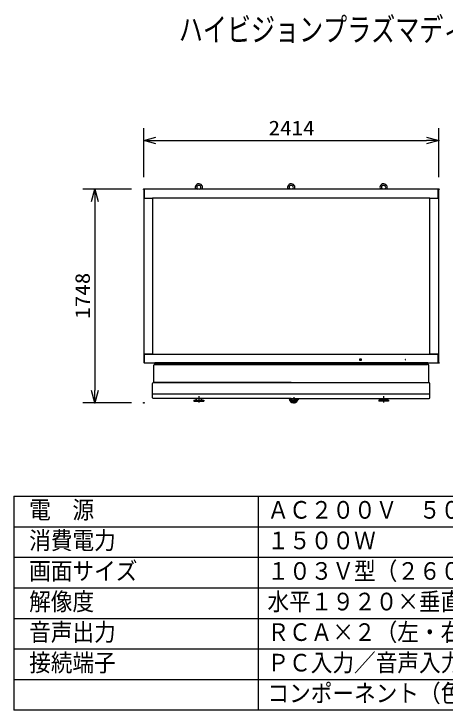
# Model space of a CAD drawing. Units: millimetres, scale not verified. Extents: x -63 to 63, y -57 to 57.
# Drawn here: x -62.5 to 8.1, y -56.5 to 57.4 of the extents above; entities that cross this region are included whole.
import ezdxf
from ezdxf.enums import TextEntityAlignment as Align

# ---------------------------------------------------------------- set-up
doc = ezdxf.new("R2010")
doc.units = ezdxf.units.MM
doc.header["$LTSCALE"] = 0.190236
doc.header["$PDMODE"] = 32
doc.header["$PDSIZE"] = 0.0951
doc.linetypes.add('LONG_CHAIN', pattern=[21, 18, -1, 1, -1])
for name, color, linetype in [('0-0_MOJI1', 2, 'Continuous'), ('0-2_GAIKEI', 1, 'Continuous'), ('0-3_LY_1', 7, 'Continuous'), ('0-4_WAKU', 7, 'Continuous')]:
    doc.layers.add(name, color=color, linetype=linetype)
doc.styles.add('ＭＳ ゴシック', font='')
doc.styles.get('ＭＳ ゴシック').set_extended_font_data('MS Gothic')

# ---------------------------------------------------------------- blocks, each defined once
blk = doc.blocks.new('_OPEN30')
at = {"layer": '0-3_LY_1'}
blk.add_line((0, 0), (-1, 0), dxfattribs=at)
blk.add_lwpolyline([(-1, 0.26795), (0, 0), (-1, -0.26795)], dxfattribs=at)

msp = doc.modelspace()

# ---------------------------------------------------------------- linework, layer by layer
at = {"layer": '0-2_GAIKEI', "color": 3}
for p, q in [((-43.2388, 28.7008), (-51.2388, 28.7008)), ((-49.2388, 26.7008), (-49.2388, -4.2392)), ((-43.2388, -6.2392), (-51.2388, -6.2392))]:
    msp.add_line(p, q, dxfattribs=at)
at = {"layer": '0-2_GAIKEI', "color": 7}
for p, q in [((-41.2434, 28.6708), (-41.2434, 0.3108)), ((-41.2134, 28.7008), (-41.1634, 28.7008)), ((-41.1634, 28.6708), (-41.1634, 28.7008)), ((6.9566, 28.7008), (-41.1634, 28.7008)), ((-41.1634, 28.7008), (-41.1634, 28.6708)), ((-41.1634, 27.2748), (-41.1634, 28.6708)), ((-41.1634, 28.6708), (-41.1634, 27.2748)), ((6.9566, 28.6708), (6.9566, 28.7008)), ((6.9566, 27.2748), (6.9566, 28.6708)), ((6.9566, 27.2748), (6.9566, 28.6708)), ((7.0366, 0.3108), (7.0366, 28.6708)), ((-41.1608, 27.2648), (-41.1604, 27.2643)), ((-41.1434, 27.2548), (-39.8074, 27.2548)), ((-39.8074, 27.2548), (-39.7974, 27.2548)), ((5.5906, 27.2548), (-39.7974, 27.2548)), ((-39.7974, 27.2548), (-39.7974, 1.7268)), ((5.5906, 27.2548), (5.6006, 27.2548)), ((5.5906, 1.7268), (5.5906, 27.2548)), ((5.6006, 27.2548), (6.9366, 27.2548)), ((-41.1634, 1.7168), (-41.1634, 1.7068)), ((-41.1634, 1.7068), (-41.1634, 0.3108)), ((-41.1634, 1.7068), (-41.1634, 0.3108)), ((-41.1634, 1.7068), (-41.1634, 0.2808)), ((-39.8074, 1.7268), (-41.1434, 1.7268)), ((-41.1434, 1.7268), (6.9366, 1.7268)), ((-39.7974, 1.7268), (-39.8074, 1.7268)), ((5.6006, 1.7268), (5.5906, 1.7268)), ((6.9366, 1.7268), (5.6006, 1.7268)), ((6.9566, 1.7168), (6.9566, 1.7068)), ((6.9566, 1.7068), (6.9566, 0.3108)), ((6.9566, 0.2808), (6.9566, 1.7068)), ((-41.1634, 0.3108), (-41.1634, 0.2808)), ((-41.1634, 0.2808), (6.9566, 0.2808)), ((-39.4454, 0.0828), (-39.4454, 0.2808)), ((5.2346, 0.2808), (-39.4454, 0.2808)), ((-39.4454, 0.0628), (5.2346, 0.0628)), ((5.2346, 0.0828), (5.2346, 0.2808)), ((6.9566, 0.3108), (6.9566, 0.2808)), ((6.9566, 0.2808), (6.9566, 0.3108)), ((7.0066, 0.2808), (6.9566, 0.2808)), ((-39.6054, -2.9372), (-39.6054, -0.0972)), ((-39.8054, -5.4172), (-39.8054, -3.0972)), ((-17.1054, -2.9372), (-39.6454, -2.9372)), ((-17.1054, -2.9372), (5.4346, -2.9372)), ((5.5946, -5.4172), (5.5946, -3.0972)), ((-17.1054, -5.5172), (-39.7054, -5.5172)), ((-17.1054, -5.5172), (5.4946, -5.5172))]:
    msp.add_line(p, q, dxfattribs=at)
at = {"layer": '0-2_GAIKEI'}
for p, q in [((-39.3854, 0.0228), (5.1746, 0.0228)), ((-5.9354, 0.9038), (-5.9354, 0.7298)), ((-5.5974, 0.9138), (-5.9254, 0.9138)), ((-5.9254, 0.7198), (-5.5974, 0.7198)), ((-5.5874, 0.7298), (-5.5874, 0.9038)), ((1.5526, 0.8368), (1.5526, 0.7968)), ((1.5986, 0.8428), (1.5586, 0.8428)), ((1.5586, 0.7908), (1.5986, 0.7908)), ((1.6046, 0.7968), (1.6046, 0.8368)), ((-39.8054, -4.7572), (5.5946, -4.7572)), ((-32.611, -5.5172), (-32.7843, -5.8032)), ((-31.6666, -5.8032), (-31.8399, -5.5172)), ((-15.9251, -5.6231), (-15.9052, -5.6266)), ((-2.5442, -5.8032), (-2.3709, -5.5172)), ((-1.5998, -5.5172), (-1.4265, -5.8032)), ((-33.0254, -5.8032), (-33.0254, -5.9632)), ((-33.0254, -5.8032), (-31.4254, -5.8032)), ((-33.0254, -5.9632), (-31.4254, -5.9632)), ((-31.4254, -5.8032), (-31.4254, -5.9632)), ((-2.7854, -5.8032), (-2.7854, -5.9632)), ((-1.1854, -5.8032), (-2.7854, -5.8032)), ((-1.1854, -5.9632), (-2.7854, -5.9632)), ((-1.1854, -5.8032), (-1.1854, -5.9632))]:
    msp.add_line(p, q, dxfattribs=at)
at = {"layer": '0-2_GAIKEI', "linetype": 'LONG_CHAIN'}
for p, q in [((-5.5974, 0.8168), (-5.9254, 0.8168)), ((-5.7614, 0.7298), (-5.7614, 0.9038)), ((-32.2254, -5.1256), (-32.2254, -6.1772)), ((-16.7054, -5.3046), (-16.7054, -6.3366)), ((-1.9854, -5.1256), (-1.9854, -6.1772))]:
    msp.add_line(p, q, dxfattribs=at)
at = {"layer": '0-2_GAIKEI', "color": 7}
for points in [[(6.9566, 28.6708), (6.9566, 28.7008), (7.0066, 28.7008)], [(6.9518, 27.2618), (6.9519, 27.2619), (6.9519, 27.2619), (6.952, 27.262), (6.952, 27.262), (6.9521, 27.2621), (6.9521, 27.2622), (6.9522, 27.2622), (6.9522, 27.2623), (6.9523, 27.2623), (6.9523, 27.2624), (6.9523, 27.2624), (6.9524, 27.2625), (6.9524, 27.2626), (6.9525, 27.2626), (6.9525, 27.2627), (6.9526, 27.2627), (6.9526, 27.2628), (6.9527, 27.2628), (6.9527, 27.2629), (6.9527, 27.263), (6.9528, 27.263), (6.9528, 27.2631), (6.9529, 27.2631), (6.9529, 27.2632), (6.953, 27.2633), (6.953, 27.2633), (6.953, 27.2634), (6.9531, 27.2634), (6.9531, 27.2635), (6.9532, 27.2636), (6.9532, 27.2636), (6.9533, 27.2637), (6.9533, 27.2638), (6.9533, 27.2638), (6.9534, 27.2639), (6.9534, 27.2639), (6.9535, 27.264), (6.9535, 27.2641), (6.9535, 27.2641)], [(6.9535, 27.2641), (6.9536, 27.2642), (6.9536, 27.2642), (6.9536, 27.2643), (6.9537, 27.2644), (6.9537, 27.2644), (6.9538, 27.2645), (6.9538, 27.2646), (6.9538, 27.2646), (6.9539, 27.2647), (6.9539, 27.2647), (6.954, 27.2648)], [(-41.1634, 0.3108), (-41.1634, 0.2808), (-41.2134, 0.2808)], [(-39.6054, -2.9372), (5.3946, -2.9372), (5.3946, -0.0972)]]:
    msp.add_lwpolyline(points, dxfattribs=at)
for centre, radius, start, end in [((-41.2134, 28.6708), 0.03, 90, 180), ((7.0066, 28.6708), 0.03, 0, 90), ((-41.1434, 27.2748), 0.02, 180, 210), ((-41.1434, 27.2748), 0.02, 180, 210), ((-41.1434, 27.2748), 0.02, 210, 211.78669), ((-41.1434, 27.2748), 0.02, 211.78669, 270), ((6.9366, 27.2748), 0.02, 270, 319.50972), ((6.9366, 27.2748), 0.02, 319.50972, 330), ((6.9366, 27.2748), 0.02, 330, 0), ((6.9366, 27.2748), 0.02, 330, 0), ((-41.1434, 1.7068), 0.02, 90, 180), ((-41.1434, 1.7068), 0.02, 150, 180), ((-41.1434, 1.7068), 0.02, 90, 150), ((6.9366, 1.7068), 0.02, 30, 90), ((6.9366, 1.7068), 0.02, 0, 90), ((6.9366, 1.7068), 0.02, 0, 30), ((-41.2134, 0.3108), 0.03, 180, 270), ((-39.4454, -0.0972), 0.16, 90, 180), ((5.2346, -0.0972), 0.16, 0, 90), ((7.0066, 0.3108), 0.03, 270, 0), ((-39.6454, -3.0972), 0.16, 90, 180), ((5.4346, -3.0972), 0.16, 0, 90), ((-39.7054, -5.4172), 0.1, 180, 270), ((5.4946, -5.4172), 0.1, 270, 0)]:
    msp.add_arc(centre, radius, start, end, dxfattribs=at)
at = {"layer": '0-2_GAIKEI'}
for centre, radius, start, end in [((-32.2257, 28.9988), 0.6, 0, 209.77971), ((-32.2257, 28.9988), 0.35, 301.63261, 180), ((-32.2257, 28.9988), 0.35, 180, 238.36739), ((-32.2257, 28.9988), 0.6, 330.22029, 0), ((-17.1057, 28.9988), 0.6, 0, 209.77971), ((-17.1057, 28.9988), 0.35, 301.63261, 180), ((-17.1057, 28.9988), 0.35, 180, 238.36739), ((-17.1057, 28.9988), 0.6, 330.22029, 0), ((-1.9856, 28.9988), 0.6, 0, 209.77971), ((-1.9856, 28.9988), 0.35, 301.63261, 180), ((-1.9856, 28.9988), 0.35, 180, 238.36739), ((-1.9856, 28.9988), 0.6, 330.22029, 0), ((-39.3854, 0.0828), 0.06, 180, 270), ((-5.9254, 0.9038), 0.01, 90, 180), ((-5.9254, 0.7298), 0.01, 180, 270), ((-5.5974, 0.9038), 0.01, 0, 90), ((-5.5974, 0.7298), 0.01, 270, 0), ((1.5586, 0.8368), 0.006, 90, 180), ((1.5586, 0.7968), 0.006, 180, 270), ((1.5986, 0.8368), 0.006, 0, 90), ((1.5986, 0.7968), 0.006, 270, 0), ((5.1746, 0.0828), 0.06, 270, 0), ((-16.7054, -5.4912), 0.75, 181.98665, 358.01335), ((-16.7054, -5.4912), 0.6, 182.48359, 357.51641), ((-16.7054, -5.4912), 0.56, 182.66112, 357.33888), ((-16.7054, -5.4912), 0.46, 183.24018, 356.75982), ((-16.7054, -5.4912), 0.354, 184.21196, 355.78804), ((-14.9548, -5.4083), 1, 186.25419, 191.9463), ((-15.9233, -5.6132), 0.01, 191.9463, 260), ((-15.9, -5.597), 0.03, 260, 3.25341), ((-14.2727, -5.5045), 1.6, 180.45549, 183.25341)]:
    msp.add_arc(centre, radius, start, end, dxfattribs=at)
at = {"layer": '0-3_LY_1', "color": 3}
for p, q in [((-41.2434, 30.6949), (-41.2434, 38.6949)), ((7.0366, 30.6949), (7.0366, 38.6949)), ((-39.2434, 36.6949), (5.0366, 36.6949))]:
    msp.add_line(p, q, dxfattribs=at)
at = {"layer": '0-3_LY_1', "color": 2}
msp.add_ellipse((-39.3719, 12.3378), major_axis=(0.3985, -0.035), ratio=0.505369, start_param=3.31373468, end_param=3.34366766, dxfattribs=at)
at = {"layer": '0-3_LY_1'}
for p in [(-41.2388, 28.7008), (-49.2388, -6.2392), (-41.2388, -6.2392)]:
    msp.add_point(p, dxfattribs=at)
at = {"layer": '0-4_WAKU', "color": 4}
for p, q in [((-62.5001, -21.5), (-62.5001, -56.5001)), ((-62.5001, -21.5), (62.5001, -21.5)), ((-22.5, -21.5), (-22.5, -56.5001))]:
    msp.add_line(p, q, dxfattribs=at)
at = {"layer": '0-4_WAKU', "color": 1}
for p, q in [((-62.5001, -26.5), (62.5001, -26.5)), ((-62.5001, -31.5001), (62.5001, -31.5001)), ((-62.5001, -36.5001), (62.5001, -36.5001)), ((-62.5001, -41.5001), (62.5001, -41.5001)), ((-62.5001, -46.5001), (62.5001, -46.5001)), ((-62.5001, -51.5001), (62.5001, -51.5001))]:
    msp.add_line(p, q, dxfattribs=at)
at = {"layer": '0-4_WAKU', "color": 4}
msp.add_lwpolyline([(62.5001, -21.5), (62.5001, -56.5001), (-62.5001, -56.5001)], dxfattribs=at)
at = {"layer": '0-4_WAKU'}
for p in [(7.0366, 36.6949), (-41.2434, 28.6949), (7.0366, 28.6949), (7.0565, 28.7008), (7.0565, 0.2808)]:
    msp.add_point(p, dxfattribs=at)

# ---------------------------------------------------------------- block references
at = {"layer": '0-2_GAIKEI', "xscale": 2, "yscale": 2}
for p, rotation in [((-49.2388, 28.7008), 90), ((-49.2388, -6.2392), 270)]:
    msp.add_blockref('_OPEN30', p, dxfattribs=dict(at, rotation=rotation))
at = {"layer": '0-3_LY_1', "xscale": 2, "yscale": 2, "rotation": 180}
msp.add_blockref('_OPEN30', (-41.2434, 36.6949), dxfattribs=at)
at = {"layer": '0-3_LY_1', "xscale": 2, "yscale": 2}
msp.add_blockref('_OPEN30', (7.0366, 36.6949), dxfattribs=at)

# ---------------------------------------------------------------- texts
at = {"layer": '0-0_MOJI1', "style": 'ＭＳ ゴシック'}
for s, height, width, p in [('ハイビジョンプラズマディスプレイ据置きスタンド付', 3.848, 0.75, (-35.5001, 51.7599)), ('電  源', 2.887, 0.9, (-60.0001, -26.0552)), ('ＡＣ２００Ｖ\u3000５０Ｈｚ／６０Ｈｚ', 2.887, 0.9, (-21, -26.0552)), ('消費電力', 2.887, 0.9, (-60.0001, -31.0552)), ('１５００Ｗ', 2.887, 0.9, (-21, -31.0552)), ('画面サイズ', 2.887, 0.9, (-60.0001, -36.0552)), ('１０３Ｖ型（２６０ｃｍ）１６：９', 2.887, 0.9, (-21, -36.0552)), ('解像度', 2.887, 0.9, (-60.0001, -41.0552)), ('水平１９２０×垂直１０８０\u3000画素', 2.887, 0.9, (-21, -41.0552)), ('音声出力', 2.887, 0.9, (-60.0001, -46.0552)), ('ＲＣＡ×２（左・右） 出力：可変', 2.887, 0.9, (-21, -46.0552)), ('接続端子', 2.887, 0.9, (-60.0001, -51.0552)), ('ＰＣ入力／音声入力／シリアル／ＤＶＩ－Ｄ入力', 2.887, 0.9, (-21, -51.0552)), ('コンポーネント（色差）ビデオ／ＲＧＢ入力', 2.887, 0.9, (-21, -56.0552))]:
    msp.add_text(s, height=height, dxfattribs=dict(at, width=width)).set_placement(p, align=Align.BOTTOM_LEFT)
at = {"layer": '0-2_GAIKEI', "color": 3, "style": 'ＭＳ ゴシック', "width": 1.15}
msp.add_text('1748', height=2.406, rotation=90, dxfattribs=at).set_placement((-49.3484, 7.5234), align=Align.BOTTOM_LEFT)
at = {"layer": '0-3_LY_1', "color": 3, "style": 'ＭＳ ゴシック', "width": 1.15}
msp.add_text('2414', height=2.406, dxfattribs=at).set_placement((-20.8108, 36.8045), align=Align.BOTTOM_LEFT)

doc.saveas('drawing.dxf')
